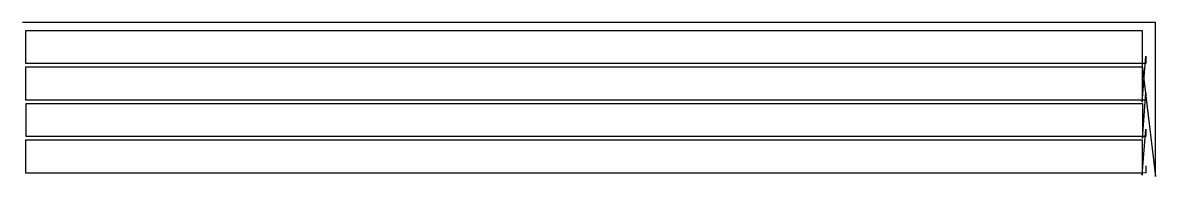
# Model space of a CAD drawing. Header units: metres. Extents: x 0 to 8533, y 0 to 1160.
import ezdxf

# ---------------------------------------------------------------- set-up
doc = ezdxf.new("R2010")
doc.units = ezdxf.units.M

msp = doc.modelspace()

# ---------------------------------------------------------------- linework, layer by layer
at = {"layer": 'TOOL_0'}
for p, q in [((1, 1159.907), (0, 1159.907)), ((8533.296, 1159.907), (1, 1159.907)), ((8533.296, 1), (8533.296, 1159.907)), ((25, 851.069), (25, 1101.069)), ((25, 1101.069), (8435, 1101.069)), ((8435, 1101.069), (8435, 851.069)), ((8435, 560.895), (8460.884, 906.388)), ((8460.884, 906.388), (8460.884, 851.635)), ((8435, 851.069), (25, 851.069)), ((25, 575.546), (25, 825.546)), ((25, 825.546), (8435, 825.546)), ((8460.884, 851.635), (8435, 851.069)), ((8435, 851.069), (8435, 836.418)), ((8435, 836.418), (8533.296, 0)), ((8435, 825.546), (8435, 575.546)), ((8435.69, 285.371), (8460.884, 630.865)), ((8460.884, 630.865), (8460.884, 576.112)), ((8435, 575.546), (25, 575.546)), ((25.69, 300.022), (25.69, 550.022)), ((25.69, 550.022), (8435.69, 550.022)), ((8460.884, 576.112), (8435, 575.546)), ((8435, 575.546), (8435, 560.895)), ((8435.69, 550.022), (8435.69, 300.022)), ((8435, 10.35), (8461.574, 355.341)), ((8461.574, 355.341), (8461.574, 300.588)), ((25, 25.001), (25, 275.001)), ((25, 275.001), (8435, 275.001)), ((8435.69, 300.022), (25.69, 300.022)), ((8435, 275.001), (8435, 25.001)), ((8461.574, 300.588), (8435.69, 300.022)), ((8435.69, 300.022), (8435.69, 285.371)), ((8435, 25.001), (25, 25.001)), ((8460.884, 25.567), (8435, 25.001)), ((8435, 25.001), (8435, 10.35)), ((8460.884, 80.32), (8460.884, 25.567)), ((8533.296, 0), (8533.296, 1)), ((8533.296, 1), (8533.296, 0)), ((8533.296, 0), (8533.296, 1))]:
    msp.add_line(p, q, dxfattribs=at)

doc.saveas('drawing.dxf')
